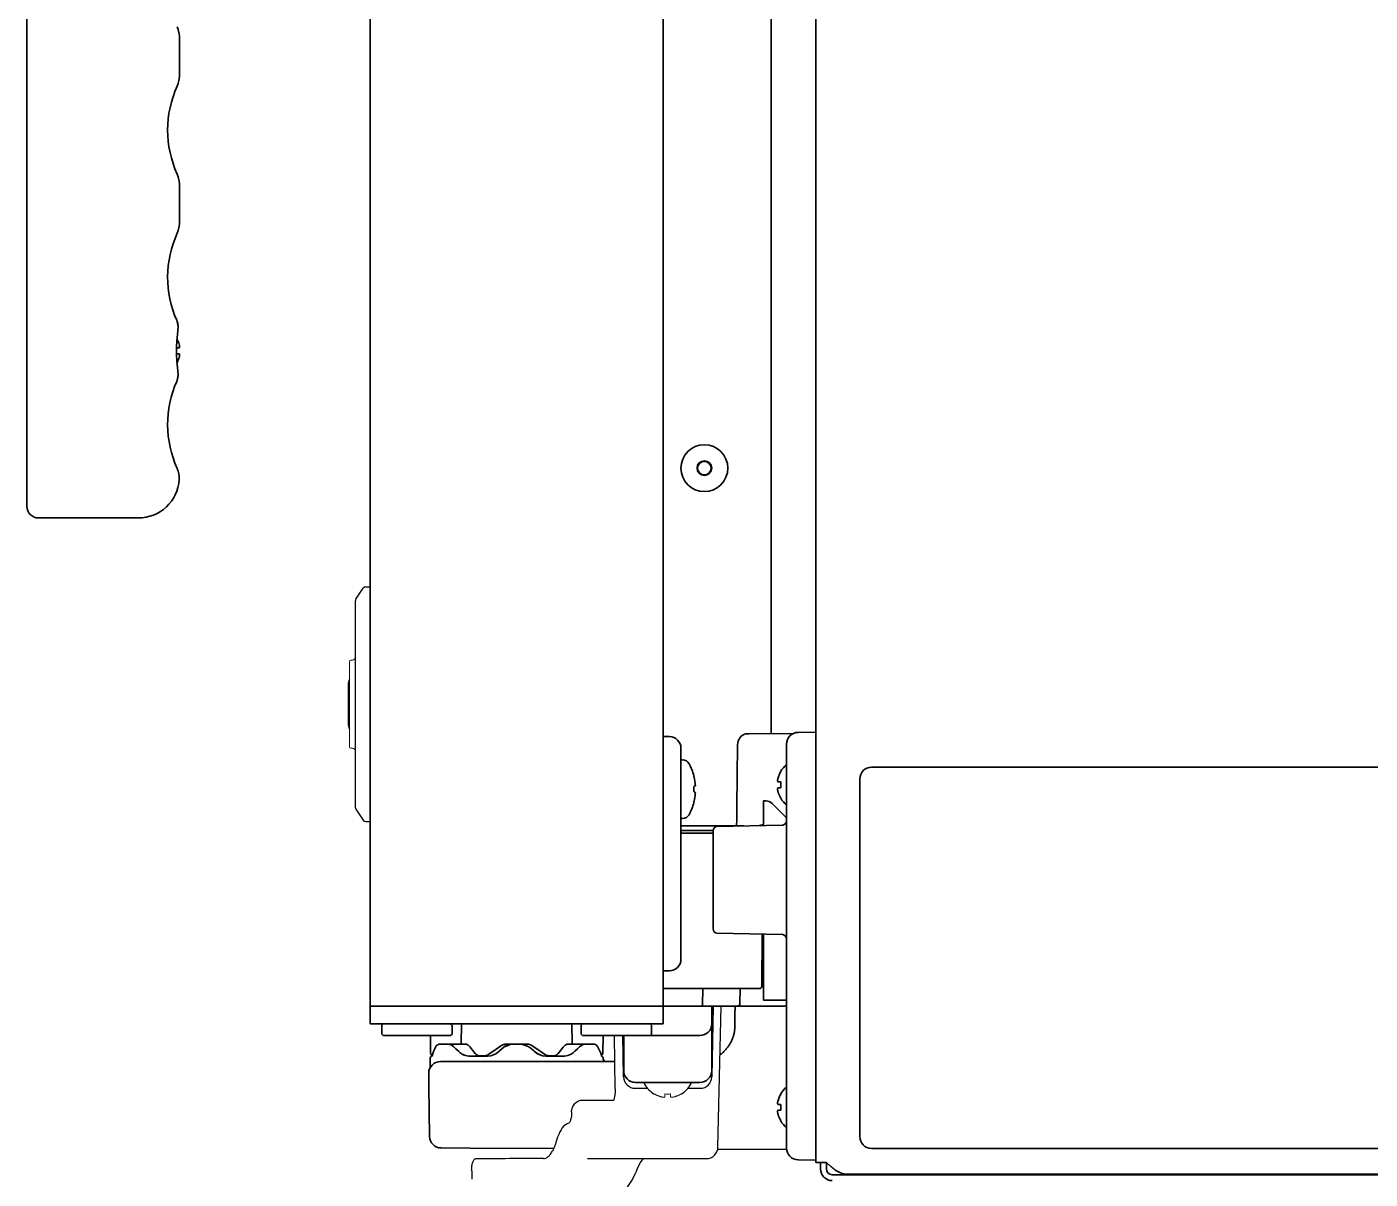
# Model space of a CAD drawing. Extents: x 5997 to 10491, y -672 to 3220.
# Drawn here: x 7115.4 to 7344.4, y 1371.1 to 1567.6 of the extents above; entities that cross this region are included whole.
import ezdxf

# ---------------------------------------------------------------- set-up
doc = ezdxf.new("R2010")
doc.units = 0
doc.header["$LTSCALE"] = 5
doc.layers.get('0').update_dxf_attribs({"linetype": 'CONTINUOUS', "lineweight": 0})
doc.layers.add('1', color=7, linetype='CONTINUOUS', true_color=0xffffff)
doc.layers.add('ASSI', color=7, linetype='CONTINUOUS')
doc.layers.add('GEOM', color=7, linetype='CONTINUOUS')

msp = doc.modelspace()

# ---------------------------------------------------------------- linework, layer by layer
at = {"color": 7, "linetype": 'Continuous'}
for p, q in [((7170.37, 1444.83), (7170.37, 1459.33)), ((7170.37, 1444.83), (7170.37, 1459.33)), ((7170.87, 1459.58), (7170.62, 1459.58)), ((7170.87, 1459.58), (7170.62, 1459.58)), ((7170.87, 1444.58), (7170.62, 1444.58)), ((7170.87, 1444.58), (7170.62, 1444.58)), ((7222.32, 1385.6), (7222.32, 1385.63)), ((7224.12, 1385.08), (7224.12, 1385.63)), ((7225.12, 1385.63), (7225.12, 1385.08)), ((7226.92, 1385.63), (7226.92, 1385.6))]:
    msp.add_line(p, q, dxfattribs=at)
for centre, radius, start, end in [((7170.62, 1459.33), 0.25, 90, 180), ((7170.62, 1459.33), 0.25, 90, 180), ((7170.87, 1460.08), 0.5, 270, 0), ((7170.87, 1460.08), 0.5, 270, 0), ((7170.62, 1444.83), 0.25, 180, 270), ((7170.62, 1444.83), 0.25, 180, 270), ((7170.87, 1444.08), 0.5, 0, 90), ((7170.87, 1444.08), 0.5, 0, 90), ((7224.81, 1389.68), 4.75, 238.4659, 241.0313), ((7224.81, 1389.68), 4.75, 241.0316, 241.9926), ((7224.81, 1389.68), 4.75, 241.9926, 243.3187), ((7224.8, 1389.67), 4.74, 243.3188, 244.4598), ((7224.62, 1389.38), 3.79, 262.4013, 269.9911), ((7224.62, 1389.38), 3.79, 270.0089, 277.5987), ((7224.44, 1389.67), 4.74, 295.5402, 296.6812), ((7224.44, 1389.68), 4.75, 296.6813, 298.0074), ((7224.44, 1389.68), 4.75, 298.0074, 298.9684), ((7224.44, 1389.68), 4.75, 298.9687, 301.5341), ((7224.8, 1389.67), 4.74, 244.4598, 245.4278), ((7224.8, 1389.67), 4.73, 245.4278, 246.6825), ((7224.8, 1389.66), 4.73, 246.6826, 247.4526), ((7224.8, 1389.65), 4.72, 247.4524, 248.9975), ((7224.79, 1389.65), 4.72, 248.9977, 249.4819), ((7224.79, 1389.64), 4.7, 249.4813, 251.5344), ((7224.78, 1389.62), 4.68, 251.535, 252.6227), ((7224.78, 1389.6), 4.67, 252.6228, 253.6051), ((7224.77, 1389.57), 4.64, 253.6036, 255.6824), ((7223.88, 1387.07), 2.01, 262.7256, 264.8598), ((7223.87, 1387.05), 1.98, 264.8627, 265.7144), ((7223.87, 1387.03), 1.97, 265.714, 266.9766), ((7223.87, 1387.02), 1.96, 266.9771, 268.0037), ((7223.87, 1387.02), 1.95, 268.0037, 269.0738), ((7223.87, 1387.01), 1.95, 269.0741, 270.1995), ((7223.87, 1387.02), 1.95, 270.1995, 271.1541), ((7223.87, 1387.02), 1.95, 271.1545, 272.3767), ((7223.87, 1387.03), 1.96, 272.3765, 273.2159), ((7223.87, 1387.04), 1.97, 273.2167, 274.6016), ((7223.87, 1387.05), 1.98, 274.6009, 275.2558), ((7223.87, 1387.07), 2.01, 275.2585, 277.2741), ((7225.38, 1387.07), 2.01, 262.7259, 264.7415), ((7225.37, 1387.05), 1.98, 264.7442, 265.3991), ((7225.37, 1387.04), 1.97, 265.3984, 266.7833), ((7225.37, 1387.03), 1.96, 266.7841, 267.6235), ((7225.37, 1387.02), 1.96, 267.6234, 268.8455), ((7225.37, 1387.02), 1.95, 268.8459, 270.9258), ((7225.37, 1387.02), 1.95, 270.9261, 271.9964), ((7225.37, 1387.02), 1.96, 271.9964, 273.0228), ((7225.37, 1387.03), 1.97, 273.0233, 274.286), ((7225.37, 1387.05), 1.98, 274.2856, 275.1372), ((7225.37, 1387.07), 2.01, 275.1401, 277.2744), ((7224.48, 1389.57), 4.64, 284.3176, 286.3964), ((7224.47, 1389.6), 4.67, 286.3949, 287.3772), ((7224.46, 1389.62), 4.68, 287.3773, 288.465), ((7224.46, 1389.64), 4.7, 288.4656, 290.5187), ((7224.45, 1389.65), 4.72, 290.5181, 291.0023), ((7224.45, 1389.65), 4.72, 291.0025, 292.5476), ((7224.45, 1389.66), 4.73, 292.5474, 293.3174), ((7224.45, 1389.67), 4.73, 293.3175, 294.5722), ((7224.44, 1389.67), 4.74, 294.5722, 295.5402)]:
    msp.add_arc(centre, radius, start, end, dxfattribs=at)
at = {"layer": '1', "color": 7, "linetype": 'Continuous', "lineweight": 35}
for p, q in [((7173.87, 1400.58), (7173.87, 1917.08)), ((7223.87, 1400.58), (7223.87, 1917.08)), ((7249.87, 1373.93), (7249.87, 1917.33)), ((7249.87, 1373.93), (7249.87, 1917.33)), ((7115.37, 1485.83), (7115.37, 1659.31)), ((7242.28, 1447.06), (7242.28, 1596.69)), ((7141.37, 1565.91), (7141.37, 1559.14)), ((7141.37, 1540.81), (7141.37, 1534.04)), ((7140.94, 1517.53), (7140.96, 1517.47)), ((7140.97, 1517.45), (7140.96, 1517.47)), ((7140.97, 1517.45), (7140.96, 1517.47)), ((7141, 1517.33), (7140.97, 1517.45)), ((7141.09, 1517.03), (7141, 1517.33)), ((7141.15, 1516.4), (7141.08, 1517.04)), ((7141.12, 1515.8), (7141.15, 1516.4)), ((7140.96, 1514.37), (7140.96, 1514.38)), ((7140.96, 1514.37), (7140.96, 1514.38)), ((7141.03, 1515.13), (7141.12, 1515.8)), ((7141.12, 1515.8), (7141.12, 1515.8)), ((7141.12, 1515.8), (7141.12, 1515.8)), ((7140.87, 1512.83), (7141.37, 1512.83)), ((7140.87, 1511.83), (7140.87, 1512.33)), ((7141.37, 1511.83), (7140.87, 1511.83)), ((7140.96, 1510.27), (7140.96, 1510.28)), ((7140.96, 1510.27), (7140.96, 1510.28)), ((7140.94, 1507.12), (7140.96, 1507.18)), ((7140.96, 1507.18), (7140.99, 1507.28)), ((7140.99, 1507.28), (7141, 1507.32)), ((7141.08, 1507.62), (7141.09, 1507.63)), ((7141.12, 1508.85), (7141.12, 1508.85)), ((7141.12, 1508.85), (7141.12, 1508.85)), ((7134.37, 1483.83), (7117.37, 1483.83)), ((7246.84, 1447.27), (7249.87, 1447.33)), ((7224.91, 1446.56), (7223.87, 1446.58)), ((7238.51, 1447.03), (7237.88, 1447.02)), ((7246.04, 1447.09), (7238.51, 1447.03)), ((7244.87, 1440.27), (7244.87, 1445.27)), ((7226.87, 1444.56), (7226.87, 1408.59)), ((7227.17, 1442.58), (7226.87, 1442.58)), ((7243.89, 1440.63), (7243.93, 1440.63)), ((7360.37, 1441.33), (7259.37, 1441.33)), ((7229.07, 1439.88), (7229.08, 1439.88)), ((7229.32, 1438.15), (7229.33, 1438.18)), ((7244.87, 1381.38), (7244.87, 1440.27)), ((7257.37, 1439.33), (7257.37, 1378.33)), ((7243.93, 1436.03), (7243.89, 1436.03)), ((7229.08, 1435.28), (7229.07, 1435.28)), ((7240.97, 1435.58), (7241.35, 1435.58)), ((7240.97, 1431.39), (7240.97, 1435.58)), ((7244.87, 1432.68), (7242.41, 1435.14)), ((7227.17, 1432.58), (7226.87, 1432.58)), ((7237.59, 1431.33), (7226.87, 1431.33)), ((7244.25, 1431.46), (7232.99, 1431.24)), ((7226.87, 1430.53), (7232.37, 1430.53)), ((7226.87, 1430.08), (7232.37, 1430.08)), ((7232.37, 1430.5), (7232.37, 1422.13)), ((7232.37, 1422.13), (7232.37, 1413.76)), ((7232.99, 1413.02), (7244.25, 1412.79)), ((7240.75, 1412.86), (7240.68, 1404.07)), ((7240.97, 1401.58), (7240.97, 1412.86)), ((7240.97, 1410.08), (7240.73, 1410.08)), ((7224.91, 1406.59), (7223.87, 1406.58)), ((7223.87, 1403.58), (7230.62, 1403.58)), ((7230.62, 1403.58), (7230.57, 1400.82)), ((7240.18, 1403.58), (7230.62, 1403.58)), ((7236.95, 1403.58), (7236.93, 1401.07)), ((7240.97, 1401.58), (7244.87, 1401.58)), ((7173.87, 1400.58), (7223.87, 1400.58)), ((7173.87, 1397.58), (7173.87, 1400.58)), ((7223.87, 1400.58), (7244.22, 1400.58)), ((7223.87, 1397.58), (7223.87, 1400.58)), ((7232.12, 1389.58), (7232.12, 1400.58)), ((7232.16, 1388.54), (7232.37, 1400.58)), ((7244.21, 1400.58), (7244.27, 1400.58)), ((7244.22, 1400.58), (7244.29, 1400.58)), ((7244.26, 1400.58), (7244.29, 1400.58)), ((7244.27, 1400.58), (7244.62, 1400.62)), ((7244.29, 1400.58), (7244.62, 1400.62)), ((7223.87, 1397.58), (7173.87, 1397.58)), ((7176.12, 1397.58), (7175.87, 1397.33)), ((7175.87, 1397.33), (7175.87, 1395.83)), ((7187.62, 1397.58), (7187.87, 1397.33)), ((7187.87, 1397.33), (7187.87, 1395.83)), ((7189.47, 1397.58), (7189.41, 1394.17)), ((7208.34, 1394.16), (7208.28, 1397.58)), ((7210.12, 1397.58), (7209.87, 1397.33)), ((7209.87, 1397.33), (7209.87, 1395.83)), ((7221.62, 1397.58), (7221.87, 1397.33)), ((7221.87, 1397.33), (7221.87, 1395.83)), ((7176.12, 1395.58), (7175.87, 1395.83)), ((7187.62, 1395.58), (7176.12, 1395.58)), ((7184.21, 1392.57), (7184.16, 1395.58)), ((7187.62, 1395.58), (7187.87, 1395.83)), ((7210.12, 1395.58), (7209.87, 1395.83)), ((7230.12, 1395.58), (7210.12, 1395.58)), ((7213.54, 1392.57), (7213.59, 1395.58)), ((7217.09, 1388.54), (7216.97, 1395.58)), ((7217.12, 1395.58), (7217.12, 1389.58)), ((7221.62, 1395.58), (7221.87, 1395.83)), ((7185.76, 1394.13), (7187.42, 1394.13)), ((7185.98, 1394.08), (7187.29, 1394.08)), ((7188.09, 1393.71), (7188.18, 1393.62)), ((7195.81, 1392.85), (7195.97, 1392.99)), ((7195.97, 1392.99), (7196.38, 1393.36)), ((7196.38, 1393.36), (7196.9, 1393.74)), ((7196.9, 1393.74), (7197.68, 1394.02)), ((7196.9, 1393.73), (7197.66, 1394.01)), ((7197.26, 1394.13), (7200.49, 1394.13)), ((7197.44, 1394.07), (7197.56, 1394.08)), ((7197.56, 1394.08), (7200.18, 1394.08)), ((7197.68, 1394.02), (7198.27, 1394.08)), ((7199.47, 1394.08), (7200.08, 1394.01)), ((7200.18, 1394.08), (7200.31, 1394.07)), ((7201.37, 1393.36), (7201.78, 1392.99)), ((7201.78, 1392.99), (7201.93, 1392.85)), ((7201.93, 1392.85), (7202.44, 1392.47)), ((7202.44, 1392.47), (7203.25, 1392.14)), ((7210.33, 1394.13), (7211.94, 1394.13)), ((7210.46, 1394.08), (7211.77, 1394.08)), ((7184.12, 1391.63), (7184.12, 1390.22)), ((7185.88, 1391.13), (7190.84, 1391.13)), ((7190.69, 1392.08), (7193.89, 1392.08)), ((7190.84, 1391.13), (7215.61, 1391.13)), ((7192.58, 1392.13), (7193.34, 1392.13)), ((7203.25, 1392.14), (7203.86, 1392.08)), ((7203.86, 1392.08), (7207.05, 1392.08)), ((7204.41, 1392.13), (7205.16, 1392.13)), ((7183.87, 1386.88), (7183.88, 1389.13)), ((7184.02, 1378.37), (7183.87, 1386.88)), ((7230.12, 1387.58), (7219.12, 1387.58)), ((7220.62, 1387.48), (7220.62, 1387.58)), ((7228.62, 1387.48), (7228.62, 1387.58)), ((7243.93, 1381.03), (7243.89, 1381.03)), ((7244.87, 1376.38), (7244.87, 1381.38)), ((7190.97, 1376.38), (7186.01, 1376.4)), ((7205.18, 1376.32), (7190.97, 1376.38)), ((7259.37, 1376.33), (7360.37, 1376.33)), ((7244.89, 1376.15), (7233.15, 1376.2)), ((7246.84, 1374.38), (7249.87, 1374.33)), ((7249.87, 1373.93), (7251.67, 1373.93)), ((7250.67, 1373.93), (7250.67, 1372.83)), ((7251.67, 1373.93), (7251.67, 1372.83)), ((7252.67, 1371.83), (7798.37, 1371.83)), ((7255.34, 1371.93), (7255.14, 1371.93)), ((7255.34, 1371.93), (8068.41, 1371.93)), ((7268.37, 1371.83), (7268.37, 1371.93))]:
    msp.add_line(p, q, dxfattribs=at)
for points in [[(7141.37, 1565.91), (7141.35, 1566.37), (7141.18, 1567.13), (7141.01, 1567.58)], [(7141.01, 1557.47), (7141.18, 1557.93), (7141.35, 1558.69), (7141.37, 1559.14)], [(7141.37, 1540.81), (7141.35, 1541.27), (7141.18, 1542.03), (7141.01, 1542.48)], [(7141.01, 1532.37), (7141.18, 1532.83), (7141.35, 1533.59), (7141.37, 1534.04)], [(7141.12, 1515.8), (7141.15, 1516.38), (7141.09, 1517.03)], [(7141.03, 1509.51), (7140.93, 1510.56), (7140.87, 1511.72), (7140.87, 1512.9), (7140.93, 1514.06), (7141.03, 1515.11), (7141.12, 1515.8)], [(7141.12, 1508.85), (7141.03, 1509.54), (7140.98, 1510.01)], [(7141, 1507.32), (7141.08, 1507.61), (7141.15, 1508.25), (7141.12, 1508.85)], [(7141.09, 1507.63), (7141.15, 1508.28), (7141.12, 1508.85)], [(7187.29, 1394.08), (7187.52, 1394.04), (7187.85, 1393.89), (7188.09, 1393.71)], [(7188.18, 1393.62), (7188.48, 1393.33), (7188.93, 1392.92), (7189.26, 1392.63)], [(7189.26, 1392.63), (7189.6, 1392.37), (7189.93, 1392.24)], [(7189.26, 1392.63), (7189.59, 1392.38), (7190.14, 1392.15), (7190.69, 1392.08)], [(7193.89, 1392.08), (7194.49, 1392.14), (7195.31, 1392.47), (7195.81, 1392.85)], [(7200.08, 1394.01), (7200.86, 1393.73), (7201.37, 1393.36)], [(7201.93, 1392.85), (7202.46, 1392.45), (7203.28, 1392.14), (7203.86, 1392.08)], [(7207.05, 1392.08), (7207.6, 1392.15), (7208.14, 1392.37), (7208.49, 1392.63)], [(7208.49, 1392.63), (7208.81, 1392.91), (7209.25, 1393.32), (7209.56, 1393.62)], [(7209.56, 1393.62), (7209.83, 1393.84), (7210.19, 1394.03), (7210.46, 1394.08)]]:
    msp.add_lwpolyline(points, dxfattribs=at)
for radius in [4, 1.25, 1.15]:
    msp.add_circle((7230.87, 1492.33), radius, dxfattribs=at)
for centre, radius, start, end in [((7157.37, 1549.98), 18, 155.3799, 204.6201), ((7157.37, 1524.88), 18, 155.3799, 204.086), ((7136.77, 1512.14), 4.75, 26.6813, 28.0074), ((7136.77, 1512.14), 4.74, 25.5402, 26.6812), ((7136.78, 1512.15), 4.74, 24.5722, 25.5402), ((7136.78, 1512.15), 4.73, 23.3175, 24.5722), ((7136.79, 1512.15), 4.73, 22.5474, 23.3174), ((7136.79, 1512.15), 4.72, 21.0025, 22.5476), ((7136.8, 1512.16), 4.72, 20.5181, 21.0023), ((7136.81, 1512.16), 4.7, 18.4656, 20.5187), ((7136.83, 1512.17), 4.68, 17.3773, 18.465), ((7136.85, 1512.17), 4.67, 16.3949, 17.3772), ((7136.88, 1512.18), 4.64, 14.3176, 16.3964), ((7139.38, 1513.07), 2.01, 5.1401, 7.2744), ((7139.38, 1513.08), 2.01, 352.7259, 354.7415), ((7139.38, 1511.57), 2.01, 5.2585, 7.2741), ((7139.38, 1511.58), 2.01, 352.7256, 354.8598), ((7139.4, 1513.07), 1.98, 4.2856, 5.1372), ((7139.41, 1513.08), 1.97, 3.0233, 4.286), ((7139.42, 1513.08), 1.96, 1.9964, 3.0228), ((7139.43, 1513.08), 1.95, 0.9261, 1.9964), ((7139.43, 1513.08), 1.95, 358.8459, 0.9258), ((7139.43, 1513.08), 1.96, 357.6234, 358.8455), ((7139.42, 1513.08), 1.96, 356.7841, 357.6235), ((7139.41, 1513.08), 1.97, 355.3984, 356.7833), ((7139.4, 1513.08), 1.98, 354.7442, 355.3991), ((7139.4, 1511.57), 1.98, 4.6009, 5.2558), ((7139.41, 1511.58), 1.97, 3.2167, 4.6016), ((7139.42, 1511.58), 1.96, 2.3765, 3.2159), ((7139.43, 1511.58), 1.95, 1.1545, 2.3767), ((7139.43, 1511.58), 1.95, 0.1995, 1.1541), ((7139.43, 1511.58), 1.95, 359.0741, 0.1995), ((7139.43, 1511.58), 1.95, 358.0037, 359.0738), ((7139.43, 1511.58), 1.96, 356.9771, 358.0037), ((7139.41, 1511.58), 1.97, 355.714, 356.9766), ((7139.4, 1511.58), 1.98, 354.8627, 355.7144), ((7136.77, 1512.51), 4.75, 331.9926, 333.3187), ((7136.77, 1512.51), 4.74, 333.3188, 334.4598), ((7136.78, 1512.51), 4.74, 334.4598, 335.4278), ((7136.78, 1512.5), 4.73, 335.4278, 336.6825), ((7136.79, 1512.5), 4.73, 336.6826, 337.4526), ((7136.79, 1512.5), 4.72, 337.4524, 338.9975), ((7136.8, 1512.5), 4.72, 338.9977, 339.4819), ((7136.81, 1512.49), 4.7, 339.4813, 341.5344), ((7136.83, 1512.49), 4.68, 341.535, 342.6227), ((7136.85, 1512.48), 4.67, 342.6228, 343.6051), ((7136.88, 1512.47), 4.64, 343.6036, 345.6824), ((7157.37, 1499.78), 18, 155.914, 204.5781), ((7137.37, 1490.63), 4, 356.173, 24.5781), ((7134.37, 1490.83), 7, 270, 356.1708), ((7117.37, 1485.83), 2, 180, 270), ((7246.87, 1445.27), 2, 91, 180), ((7224.87, 1444.56), 2, 0, 89), ((7238.52, 1445.13), 2, 108.6193, 179.0484), ((7227.17, 1441.33), 1.25, 28.6021, 90), ((7220.29, 1437.58), 9.08, 14.6676, 28.6021), ((7247.99, 1438.13), 4.8, 130.5418, 148.6074), ((7259.37, 1439.33), 2, 90, 180), ((7220.4, 1437.65), 8.95, 12.6308, 14.3943), ((7220.4, 1437.65), 8.95, 4.1992, 12.6256), ((7220.41, 1437.65), 8.94, 3.3503, 4.1929), ((7247.67, 1438.33), 3.78, 172.3959, 179.9965), ((7247.67, 1438.33), 3.78, 180.0035, 187.6041), ((7220.29, 1437.58), 8.79, 357.391, 2.609), ((7220.4, 1437.5), 8.95, 347.3743, 355.8008), ((7220.41, 1437.5), 8.94, 355.8071, 356.6497), ((7247.99, 1438.53), 4.8, 211.3459, 229.4581), ((7220.29, 1437.58), 9.08, 331.3979, 345.3324), ((7220.4, 1437.5), 8.95, 345.6057, 347.3692), ((7241.35, 1434.08), 1.5, 45, 90), ((7227.17, 1433.83), 1.25, 270, 331.3979), ((7233.12, 1430.5), 0.75, 100, 180), ((7233.12, 1430.5), 0.75, 100, 180), ((7239.57, 1435.33), 4, 279.2353, 283.1037), ((7240.48, 1432.33), 1, 290.6141, 299.4971), ((7244.12, 1432.2), 0.75, 280, 0), ((7227.08, 1430.33), 0.2, 90, 185.2159), ((7228.17, 1430.43), 1.3, 185.2159, 195.8957), ((7233.12, 1413.76), 0.75, 180, 260), ((7244.12, 1412.06), 0.75, 0, 80), ((7224.87, 1408.59), 2, 271, 0), ((7240.18, 1404.08), 0.5, 270, 359.5), ((7230.32, 1400.83), 0.25, 270, 359), ((7236.43, 1401.08), 0.5, 270, 359.5), ((7244.22, 1402.58), 2, 270, 289.0192), ((7230.12, 1397.58), 2, 270, 0), ((7184.71, 1392.58), 0.5, 181, 241.5061), ((7213.04, 1392.58), 0.5, 304.2335, 359), ((7185.88, 1389.13), 2, 90, 179.75), ((7184.62, 1391.63), 0.5, 108.8046, 180), ((7213.12, 1391.63), 0.5, 0, 64.3154), ((7214.12, 1391.63), 0.5, 180, 270), ((7219.12, 1389.58), 2, 180, 270), ((7230.12, 1389.58), 2, 270, 0), ((7247.99, 1383.13), 4.8, 130.5419, 148.6541), ((7247.67, 1383.33), 3.78, 172.3959, 179.9965), ((7247.67, 1383.33), 3.78, 180.0035, 187.6041), ((7247.99, 1383.53), 4.8, 211.3459, 229.4581), ((7186.02, 1378.4), 2, 181, 269.75), ((7246.87, 1376.38), 2, 180, 269), ((7259.37, 1378.33), 2, 180, 270), ((7252.67, 1372.83), 2, 180, 270), ((7252.67, 1372.83), 1, 180, 270)]:
    msp.add_arc(centre, radius, start, end, dxfattribs=at)
for points, degree in [([(7236.52, 1445.16), (7236.44, 1438.23), (7236.37, 1431.3)], 2), ([(7243.38, 1439.33), (7243.37, 1439.3), (7243.37, 1439.25), (7243.36, 1439.18), (7243.36, 1439.1), (7243.36, 1439.03), (7243.36, 1438.96), (7243.37, 1438.9), (7243.37, 1438.85), (7243.38, 1438.83)], 3), ([(7243.38, 1438.83), (7243.39, 1438.83), (7243.42, 1438.83), (7243.47, 1438.83), (7243.53, 1438.83), (7243.59, 1438.83), (7243.66, 1438.83), (7243.73, 1438.83), (7243.82, 1438.83), (7243.89, 1438.83), (7243.93, 1438.83)], 3), ([(7229.32, 1437), (7229.26, 1437.08), (7229.16, 1437.13), (7229.07, 1437.18)], 3), ([(7229.33, 1436.98), (7229.33, 1436.98), (7229.32, 1436.99), (7229.32, 1437)], 3), ([(7243.38, 1437.83), (7243.37, 1437.8), (7243.37, 1437.75), (7243.36, 1437.68), (7243.36, 1437.61), (7243.36, 1437.54), (7243.36, 1437.47), (7243.37, 1437.4), (7243.37, 1437.35), (7243.38, 1437.33)], 3), ([(7243.38, 1437.33), (7243.39, 1437.27), (7243.42, 1437.16), (7243.47, 1437), (7243.53, 1436.84), (7243.59, 1436.69), (7243.66, 1436.54), (7243.73, 1436.38), (7243.82, 1436.21), (7243.89, 1436.09), (7243.93, 1436.03)], 3), ([(7236.1, 1400.58), (7236.08, 1398.82), (7236.07, 1397.07)], 2), ([(7191.81, 1392.51), (7191.51, 1392.88), (7191.22, 1393.24), (7190.95, 1393.61)], 3), ([(7194.13, 1392.38), (7194.78, 1392.85), (7195.46, 1393.32), (7196.14, 1393.78)], 3), ([(7201.61, 1393.78), (7202.29, 1393.32), (7202.96, 1392.85), (7203.62, 1392.38)], 3), ([(7206.79, 1393.61), (7206.52, 1393.24), (7206.24, 1392.88), (7205.93, 1392.51)], 3), ([(7208.55, 1394.13), (7208.98, 1394.13), (7209.41, 1394.13), (7209.83, 1394.13)], 3), ([(7243.38, 1384.33), (7243.37, 1384.3), (7243.37, 1384.25), (7243.36, 1384.18), (7243.36, 1384.1), (7243.36, 1384.03), (7243.36, 1383.96), (7243.37, 1383.9), (7243.37, 1383.85), (7243.38, 1383.83)], 3), ([(7243.38, 1383.83), (7243.39, 1383.83), (7243.42, 1383.83), (7243.47, 1383.83), (7243.53, 1383.83), (7243.59, 1383.83), (7243.66, 1383.83), (7243.73, 1383.83), (7243.82, 1383.83), (7243.89, 1383.83), (7243.93, 1383.83)], 3), ([(7243.38, 1382.83), (7243.37, 1382.8), (7243.37, 1382.75), (7243.36, 1382.68), (7243.36, 1382.61), (7243.36, 1382.54), (7243.36, 1382.47), (7243.37, 1382.4), (7243.37, 1382.35), (7243.38, 1382.33)], 3), ([(7243.38, 1382.33), (7243.39, 1382.27), (7243.42, 1382.16), (7243.47, 1382), (7243.53, 1381.84), (7243.59, 1381.69), (7243.66, 1381.54), (7243.73, 1381.38), (7243.82, 1381.21), (7243.89, 1381.09), (7243.93, 1381.03)], 3)]:
    msp.add_open_spline(points, degree=degree, dxfattribs=at)
for points, knots in [([(7243.93, 1440.63), (7243.8, 1440.42), (7243.7, 1440.21), (7243.56, 1439.89), (7243.52, 1439.78), (7243.44, 1439.55), (7243.41, 1439.44), (7243.38, 1439.33)], [0, 0, 0, 0, 0.5, 0.5, 0.75, 0.75, 1, 1, 1, 1]), ([(7229.07, 1437.98), (7229.1, 1437.99), (7229.19, 1438.04), (7229.28, 1438.09), (7229.32, 1438.15)], [0, 0, 0, 0, 0.314454, 1, 1, 1, 1]), ([(7243.93, 1437.83), (7243.8, 1437.83), (7243.7, 1437.83), (7243.56, 1437.83), (7243.52, 1437.83), (7243.44, 1437.83), (7243.41, 1437.83), (7243.38, 1437.83)], [0, 0, 0, 0, 0.5, 0.5, 0.75, 0.75, 1, 1, 1, 1]), ([(7240.48, 1431.43), (7240.52, 1431.44), (7240.69, 1431.47), (7240.85, 1431.5), (7240.97, 1431.53)], [0, 0, 0, 0, 0.252919, 1, 1, 1, 1]), ([(7240.74, 1411.08), (7240.77, 1411.08), (7240.83, 1411.08), (7240.9, 1411.08), (7240.93, 1411.07), (7240.96, 1411.08), (7240.96, 1411.07), (7240.97, 1411.08), (7240.97, 1411.07)], [0, 0, 0, 0, 0.415901, 0.733358, 0.848597, 0.932221, 0.982916, 1, 1, 1, 1]), ([(7233.54, 1392.3), (7233.62, 1392.36), (7233.7, 1392.42), (7233.92, 1392.6), (7234.07, 1392.73), (7234.35, 1393), (7234.48, 1393.15), (7234.64, 1393.34), (7234.68, 1393.37), (7234.74, 1393.45), (7234.83, 1393.57), (7234.92, 1393.68), (7235.09, 1393.93), (7235.19, 1394.09), (7235.38, 1394.43), (7235.47, 1394.6), (7235.59, 1394.87), (7235.63, 1394.96), (7235.68, 1395.1), (7235.7, 1395.15), (7235.73, 1395.24), (7235.75, 1395.29), (7235.83, 1395.52), (7235.88, 1395.71), (7235.97, 1396.09), (7236, 1396.28), (7236.03, 1396.53), (7236.04, 1396.58), (7236.05, 1396.68), (7236.05, 1396.73), (7236.06, 1396.87), (7236.06, 1396.97), (7236.07, 1397.07)], [0.4067331, 0.4067331, 0.4067331, 0.4067331, 0.4375, 0.4375, 0.5, 0.5, 0.5625, 0.5625, 0.578125, 0.578125, 0.59375, 0.625, 0.625, 0.6875, 0.6875, 0.75, 0.75, 0.78125, 0.78125, 0.796875, 0.796875, 0.8125, 0.8125, 0.875, 0.875, 0.9375, 0.9375, 0.953125, 0.953125, 0.96875, 0.96875, 1, 1, 1, 1]), ([(7185.05, 1393.59), (7184.79, 1393.1), (7184.59, 1392.6), (7184.46, 1392.1), (7184.46, 1392.1), (7184.46, 1392.1), (7184.46, 1392.1)], [0, 0, 0, 0, 1, 1, 1, 1.002251, 1.002251, 1.002251, 1.002251]), ([(7185.76, 1394.13), (7185.64, 1394.14), (7185.4, 1394.03), (7185.18, 1393.83), (7185.08, 1393.66), (7185.05, 1393.59)], [0.0399952, 0.0399952, 0.0399952, 0.0399952, 0.4094432, 0.746124, 1, 1, 1, 1]), ([(7187.42, 1394.13), (7187.87, 1394.13), (7188.32, 1394.13), (7189.21, 1394.13), (7189.65, 1394.13), (7190.1, 1394.13)], [0, 0, 0, 0, 0.5, 0.5, 1, 1, 1, 1]), ([(7190.95, 1393.61), (7190.93, 1393.63), (7190.92, 1393.65), (7190.88, 1393.69), (7190.86, 1393.71), (7190.81, 1393.77), (7190.77, 1393.8), (7190.66, 1393.9), (7190.59, 1393.95), (7190.5, 1394), (7190.5, 1394), (7190.48, 1394.02), (7190.47, 1394.02), (7190.44, 1394.03), (7190.42, 1394.04), (7190.37, 1394.07), (7190.3, 1394.1), (7190.23, 1394.11), (7190.18, 1394.12), (7190.16, 1394.12), (7190.13, 1394.13), (7190.11, 1394.13), (7190.1, 1394.13)], [0, 0, 0, 0, 0.0625, 0.0625, 0.125, 0.125, 0.25, 0.25, 0.5, 0.5, 0.53125, 0.53125, 0.5625, 0.5625, 0.625, 0.625, 0.75, 0.875, 0.875, 0.9375, 0.9375, 1, 1, 1, 1]), ([(7192.58, 1392.13), (7192.55, 1392.13), (7192.51, 1392.13), (7192.44, 1392.14), (7192.41, 1392.14), (7192.34, 1392.16), (7192.3, 1392.17), (7192.25, 1392.19), (7192.23, 1392.2), (7192.2, 1392.21), (7192.18, 1392.22), (7192.1, 1392.26), (7192.04, 1392.3), (7191.95, 1392.37), (7191.92, 1392.4), (7191.88, 1392.44), (7191.87, 1392.45), (7191.84, 1392.48), (7191.82, 1392.5), (7191.81, 1392.51)], [0, 0, 0, 0, 0.125, 0.125, 0.25, 0.25, 0.375, 0.375, 0.4375, 0.4375, 0.5, 0.5, 0.75, 0.75, 0.875, 0.875, 0.9375, 0.9375, 1, 1, 1, 1]), ([(7193.34, 1392.13), (7193.41, 1392.13), (7193.47, 1392.13), (7193.61, 1392.15), (7193.68, 1392.17), (7193.78, 1392.2), (7193.81, 1392.21), (7193.88, 1392.24), (7193.91, 1392.26), (7194.01, 1392.3), (7194.07, 1392.34), (7194.13, 1392.38)], [0, 0, 0, 0, 0.25, 0.25, 0.5, 0.5, 0.625, 0.625, 0.75, 0.75, 1, 1, 1, 1]), ([(7196.14, 1393.78), (7196.18, 1393.81), (7196.22, 1393.84), (7196.31, 1393.89), (7196.35, 1393.91), (7196.48, 1393.97), (7196.58, 1394.01), (7196.69, 1394.05), (7196.72, 1394.05), (7196.77, 1394.06), (7196.79, 1394.07), (7196.86, 1394.09), (7196.91, 1394.1), (7197.06, 1394.12), (7197.16, 1394.13), (7197.26, 1394.13)], [0, 0, 0, 0, 0.125, 0.125, 0.25, 0.25, 0.5, 0.5, 0.5625, 0.5625, 0.625, 0.625, 0.75, 0.75, 1, 1, 1, 1]), ([(7200.49, 1394.13), (7200.54, 1394.13), (7200.59, 1394.12), (7200.69, 1394.12), (7200.74, 1394.11), (7200.88, 1394.09), (7200.98, 1394.07), (7201.1, 1394.03), (7201.12, 1394.02), (7201.17, 1394.01), (7201.19, 1394), (7201.26, 1393.97), (7201.31, 1393.95), (7201.44, 1393.89), (7201.52, 1393.84), (7201.61, 1393.78)], [0, 0, 0, 0, 0.125, 0.125, 0.25, 0.25, 0.5, 0.5, 0.5625, 0.5625, 0.625, 0.625, 0.75, 0.75, 1, 1, 1, 1]), ([(7203.62, 1392.38), (7203.65, 1392.36), (7203.68, 1392.34), (7203.74, 1392.31), (7203.77, 1392.29), (7203.87, 1392.24), (7203.93, 1392.21), (7204.03, 1392.18), (7204.07, 1392.17), (7204.14, 1392.15), (7204.17, 1392.15), (7204.27, 1392.13), (7204.34, 1392.13), (7204.41, 1392.13)], [0, 0, 0, 0, 0.125, 0.125, 0.25, 0.25, 0.5, 0.5, 0.625, 0.625, 0.75, 0.75, 1, 1, 1, 1]), ([(7205.93, 1392.51), (7205.91, 1392.48), (7205.88, 1392.45), (7205.82, 1392.4), (7205.79, 1392.37), (7205.73, 1392.32), (7205.7, 1392.3), (7205.64, 1392.26), (7205.61, 1392.24), (7205.51, 1392.19), (7205.44, 1392.17), (7205.34, 1392.14), (7205.31, 1392.14), (7205.24, 1392.13), (7205.2, 1392.13), (7205.16, 1392.13)], [0, 0, 0, 0, 0.125, 0.125, 0.25, 0.25, 0.375, 0.375, 0.5, 0.5, 0.75, 0.75, 0.875, 0.875, 1, 1, 1, 1]), ([(7207.65, 1394.13), (7207.63, 1394.13), (7207.62, 1394.13), (7207.59, 1394.12), (7207.57, 1394.12), (7207.52, 1394.11), (7207.48, 1394.1), (7207.38, 1394.07), (7207.31, 1394.04), (7207.22, 1393.99), (7207.21, 1393.98), (7207.19, 1393.97), (7207.18, 1393.96), (7207.16, 1393.95), (7207.14, 1393.93), (7207.08, 1393.89), (7207.04, 1393.86), (7206.93, 1393.77), (7206.86, 1393.69), (7206.79, 1393.61)], [0, 0, 0, 0, 0.0625, 0.0625, 0.125, 0.125, 0.25, 0.25, 0.5, 0.5, 0.53125, 0.53125, 0.5625, 0.5625, 0.625, 0.625, 0.75, 0.75, 1, 1, 1, 1]), ([(7207.65, 1394.13), (7208.09, 1394.13), (7208.54, 1394.13), (7209.43, 1394.13), (7209.88, 1394.13), (7210.33, 1394.13)], [0, 0, 0, 0, 0.5, 0.5, 1, 1, 1, 1]), ([(7212.7, 1393.59), (7212.68, 1393.63), (7212.6, 1393.79), (7212.4, 1394), (7212.12, 1394.14), (7211.98, 1394.12), (7211.95, 1394.11)], [0, 0, 0, 0, 0.14284, 0.551091, 0.908393, 1, 1, 1, 1]), ([(7213.34, 1392.08), (7213.33, 1392.12), (7213.32, 1392.16), (7213.31, 1392.2), (7213.17, 1392.67), (7212.97, 1393.13), (7212.7, 1393.59)], [-0.089757, -0.089757, -0.089757, -0.089757, 0, 0, 0, 1, 1, 1, 1]), ([(7184.12, 1390.22), (7184.12, 1390.2), (7184.12, 1390.15), (7184.11, 1390.09), (7184.1, 1390.06), (7184.09, 1390.03), (7184.09, 1390.02), (7184.08, 1390.01), (7184.08, 1390.01)], [0, 0, 0, 0, 0.177123, 0.342265, 0.45837, 0.577061, 0.756442, 1, 1, 1, 1]), ([(7243.93, 1385.63), (7243.8, 1385.42), (7243.7, 1385.21), (7243.56, 1384.89), (7243.52, 1384.78), (7243.44, 1384.55), (7243.41, 1384.44), (7243.38, 1384.33)], [0, 0, 0, 0, 0.5, 0.5, 0.75, 0.75, 1, 1, 1, 1]), ([(7243.93, 1382.83), (7243.8, 1382.83), (7243.7, 1382.83), (7243.56, 1382.83), (7243.52, 1382.83), (7243.44, 1382.83), (7243.41, 1382.83), (7243.38, 1382.83)], [0, 0, 0, 0, 0.5, 0.5, 0.75, 0.75, 1, 1, 1, 1]), ([(7255.14, 1371.93), (7254.99, 1371.93), (7254.85, 1371.94), (7254.63, 1371.98), (7254.56, 1371.99), (7254.45, 1372.02), (7254.42, 1372.03), (7254.34, 1372.05), (7254.31, 1372.07), (7254.13, 1372.13), (7253.98, 1372.19), (7253.69, 1372.34), (7253.55, 1372.42), (7253.26, 1372.61), (7253.11, 1372.71), (7252.83, 1372.92), (7252.68, 1373.04), (7252.47, 1373.22), (7252.4, 1373.28), (7252.3, 1373.36), (7252.29, 1373.38), (7252.25, 1373.41), (7252.2, 1373.46), (7252.14, 1373.5), (7251.96, 1373.67), (7251.82, 1373.8), (7251.67, 1373.93)], [0, 0, 0, 0, 0.125, 0.125, 0.1875, 0.1875, 0.21875, 0.21875, 0.25, 0.25, 0.375, 0.375, 0.5, 0.5, 0.625, 0.625, 0.75, 0.75, 0.8125, 0.8125, 0.828125, 0.828125, 0.84375, 0.875, 0.875, 1, 1, 1, 1]), ([(7268.37, 1371.83), (7268.21, 1371.83), (7268.05, 1371.84), (7267.87, 1371.88), (7267.85, 1371.88), (7267.84, 1371.88)], [0, 0, 0, 0, 0.90385, 0.90385, 1, 1, 1, 1])]:
    msp.add_open_spline(points, degree=3, knots=knots, dxfattribs=at)
at = {"layer": 'ASSI', "color": 7, "linetype": 'Continuous'}
for centre, radius, start, end in [((7221.02, 1387.48), 0.4, 180, 210.3012), ((7224.82, 1389.7), 4.8, 210.3012, 238.6273), ((7224.42, 1389.7), 4.8, 301.3727, 329.6988), ((7228.22, 1387.48), 0.4, 329.6988, 0)]:
    msp.add_arc(centre, radius, start, end, dxfattribs=at)
at = {"layer": 'GEOM', "color": 7, "linetype": 'Continuous'}
for p, q in [((7171.46, 1470), (7172.72, 1471.86)), ((7171.46, 1470), (7172.72, 1471.86)), ((7173.14, 1472.08), (7173.87, 1472.08)), ((7173.14, 1472.08), (7173.87, 1472.08)), ((7173.87, 1432.08), (7173.87, 1472.08)), ((7173.87, 1432.08), (7173.87, 1472.08)), ((7171.37, 1434.43), (7171.37, 1469.72)), ((7171.37, 1434.43), (7171.37, 1469.72)), ((7170.12, 1455.39), (7170.12, 1448.76)), ((7170.12, 1455.39), (7170.12, 1448.76)), ((7171.46, 1434.15), (7172.72, 1432.29)), ((7171.46, 1434.15), (7172.72, 1432.29)), ((7173.14, 1432.08), (7173.87, 1432.08)), ((7173.14, 1432.08), (7173.87, 1432.08)), ((7233.19, 1376.53), (7233.73, 1400.56)), ((7215.66, 1386.49), (7215.57, 1395.58)), ((7219.09, 1386.58), (7221.18, 1386.58)), ((7228.06, 1386.58), (7230.16, 1386.58)), ((7210.11, 1384.58), (7215.44, 1384.58)), ((7205.86, 1378.23), (7205.41, 1376.92)), ((7210.97, 1374.58), (7231.19, 1374.58)), ((7220.52, 1374.55), (7220.55, 1374.58)), ((7219.23, 1372.36), (7219.18, 1372.22))]:
    msp.add_line(p, q, dxfattribs=at)
for points in [[(7215.66, 1386.49), (7215.65, 1386.02), (7215.6, 1385.42), (7215.52, 1384.9), (7215.44, 1384.58)], [(7219.23, 1372.36), (7219.59, 1373.2), (7219.97, 1373.9), (7220.29, 1374.34), (7220.52, 1374.55)], [(7215.24, 1368.58), (7216.13, 1368.71), (7217.02, 1369.13), (7217.84, 1369.85), (7218.58, 1370.91), (7219.18, 1372.22)]]:
    msp.add_lwpolyline(points, dxfattribs=at)
for centre, radius, start, end in [((7173.14, 1471.58), 0.5, 90, 145.7131), ((7173.14, 1471.58), 0.5, 90, 145.7131), ((7171.87, 1469.72), 0.5, 145.7131, 180), ((7171.87, 1469.72), 0.5, 145.7131, 180), ((7172.12, 1455.39), 2, 151.1918, 180), ((7172.12, 1455.39), 2, 151.1918, 180), ((7172.12, 1448.76), 2, 180, 208.7012), ((7172.12, 1448.76), 2, 180, 208.7012), ((7171.87, 1434.43), 0.5, 180, 214.2869), ((7171.87, 1434.43), 0.5, 180, 214.2869), ((7173.14, 1432.58), 0.5, 214.2869, 270), ((7173.14, 1432.58), 0.5, 214.2869, 270), ((7219.09, 1388.58), 2, 181, 270), ((7230.16, 1388.58), 2, 270, 359), ((7231.19, 1376.58), 2, 270, 358.7081)]:
    msp.add_arc(centre, radius, start, end, dxfattribs=at)
for centre, major_axis, ratio, start_param, end_param in [((7207.98, 1372.58), (-0.15, 8), 0.358259, 0.07624, 0.7787), ((7213.69, 1373.58), (205.36, -0.02), 0.004869, 1.620803, 1.677175), ((7191.44, 1379.76), (-0.93, 57.29), 0.006254, -4.586845, -4.560594)]:
    msp.add_ellipse(centre, major_axis=major_axis, ratio=ratio, start_param=start_param, end_param=end_param, dxfattribs=at)
for points, knots in [([(7208.24, 1382.54), (7208.23, 1382.8), (7208.32, 1383.33), (7208.73, 1384.01), (7209.36, 1384.47), (7209.86, 1384.58), (7210.11, 1384.58)], [0, 0, 0, 0, 0.257893, 0.511281, 0.758041, 1, 1, 1, 1]), ([(7208.24, 1382.54), (7208.25, 1382.09), (7208.19, 1381.45), (7207.93, 1380.78), (7207.72, 1380.57), (7207.61, 1380.55)], [0, 0, 0, 0, 0.628262, 0.852722, 1, 1, 1, 1]), ([(7205.41, 1376.92), (7205.38, 1376.83), (7205.26, 1376.49), (7205.12, 1376.17), (7205, 1375.93)], [0, 0, 0, 0, 0.266265, 1, 1, 1, 1]), ([(7191.2, 1372.58), (7191.2, 1372.83), (7191.22, 1373.31), (7191.33, 1373.87), (7191.48, 1374.22), (7191.62, 1374.45), (7191.78, 1374.57), (7191.88, 1374.57)], [0, 0, 0, 0, 0.343101, 0.640787, 0.761624, 0.860533, 1, 1, 1, 1]), ([(7203.42, 1374.58), (7203.57, 1374.58), (7203.87, 1374.64), (7204.29, 1374.93), (7204.68, 1375.37), (7204.89, 1375.73), (7205, 1375.93)], [0, 0, 0, 0, 0.197468, 0.420051, 0.685033, 1, 1, 1, 1])]:
    msp.add_open_spline(points, degree=3, knots=knots, dxfattribs=at)

doc.saveas('drawing.dxf')
